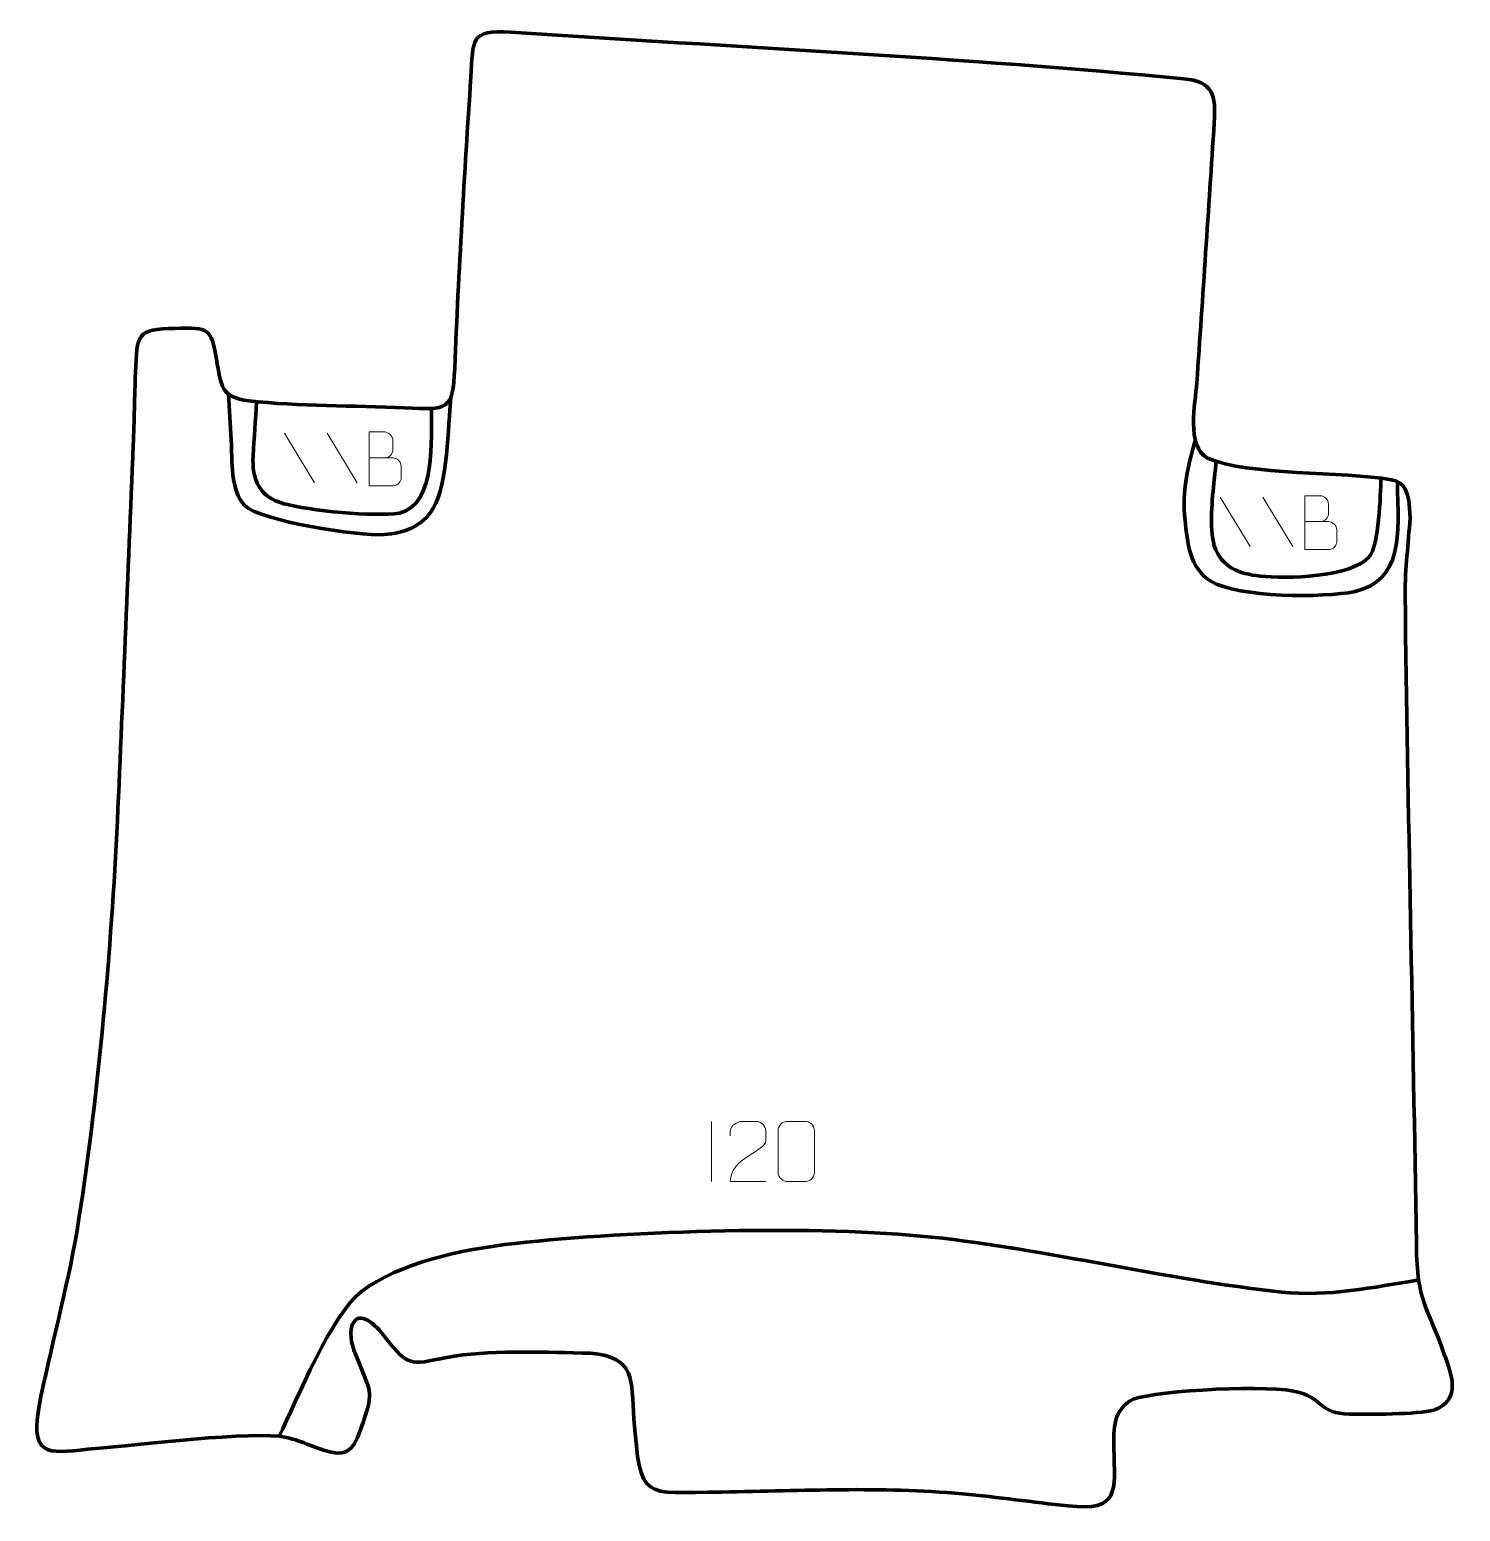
# Model space of a CAD drawing. Header units: millimetres. Extents: x 1024 to 1618, y 147 to 762.
import ezdxf

# ---------------------------------------------------------------- set-up
doc = ezdxf.new("R2010")
doc.units = ezdxf.units.MM
doc.header["$MEASUREMENT"] = 0
doc.layers.add('layer 1', color=7, linetype='Continuous')
doc.layers.add('layer 2', color=7, linetype='Continuous')

msp = doc.modelspace()

# ---------------------------------------------------------------- linework, layer by layer
at = {"layer": 'layer 1', "color": 142, "lineweight": 158}
for points, knots in [([(1199.1806, 609.7888), (1197.9748, 597.1708), (1197.8793, 573.8568), (1191.8456, 563.6238), (1191.8456, 563.6238), (1187.3097, 555.9309), (1179.7227, 553.1467), (1171.3767, 552.6339), (1171.3767, 552.6339), (1160.5893, 551.971), (1120.3905, 558.0879), (1113.5789, 564.7272), (1113.5789, 564.7272), (1107.6494, 570.5068), (1108.4351, 583.7518), (1107.9899, 591.8765), (1107.9899, 591.8765), (1107.6403, 598.2543), (1107.2724, 604.6312), (1106.9206, 611.0089)], [0, 0, 0, 0, 0.16666667, 0.16666667, 0.16666667, 0.16666667, 0.33333333, 0.33333333, 0.33333333, 0.33333333, 0.5, 0.5, 0.5, 0.5, 0.66666667, 0.66666667, 0.66666667, 0.66666667, 1, 1, 1, 1]), ([(1191.099, 605.0304), (1190.8782, 593.0754), (1193.1978, 565.0465), (1177.8448, 561.591), (1177.8448, 561.591), (1167.3519, 559.8213), (1140.23, 562.6641), (1129.841, 565.4653), (1129.841, 565.4653), (1119.6433, 568.215), (1116.5199, 575.3874), (1117.0654, 585.3074), (1117.0654, 585.3074), (1117.474, 592.7387), (1118.092, 600.3265), (1118.5351, 607.803)], [0, 0, 0, 0, 0.2, 0.2, 0.2, 0.2, 0.4, 0.4, 0.4, 0.4, 0.6, 0.6, 0.6, 0.6, 1, 1, 1, 1]), ([(1592.0104, 574.6872), (1592.6395, 551.8843), (1594.0538, 533.8329), (1574.496, 528.9992), (1574.496, 528.9992), (1561.2076, 526.3251), (1526.0668, 526.3887), (1514.5567, 533.352), (1514.5567, 533.352), (1505.7919, 538.6544), (1504.7916, 549.3384), (1503.8935, 558.6388), (1503.8935, 558.6388), (1502.6921, 571.0806), (1504.8555, 580.0476), (1508.1649, 591.8853)], [0, 0, 0, 0, 0.2, 0.2, 0.2, 0.2, 0.4, 0.4, 0.4, 0.4, 0.6, 0.6, 0.6, 0.6, 1, 1, 1, 1]), ([(1585.2719, 576.0744), (1584.8739, 568.8707), (1584.6481, 548.2619), (1580.1806, 543.263), (1580.1806, 543.263), (1572.7014, 534.8943), (1545.7704, 534.1999), (1535.0638, 535.4057), (1535.0638, 535.4057), (1526.2968, 536.3929), (1518.9929, 539.0051), (1516.0355, 547.9701), (1516.0355, 547.9701), (1513.9793, 555.7515), (1515.1205, 567.3804), (1516.0105, 575.4408), (1516.0105, 575.4408), (1516.2205, 577.3191), (1516.4279, 579.1891), (1516.6175, 581.0697), (1516.6175, 581.0697), (1516.6798, 581.7262), (1516.7424, 582.3826), (1516.8053, 583.039)], [0, 0, 0, 0, 0.14285714, 0.14285714, 0.14285714, 0.14285714, 0.28571429, 0.28571429, 0.28571429, 0.28571429, 0.42857143, 0.42857143, 0.42857143, 0.42857143, 0.57142857, 0.57142857, 0.57142857, 0.57142857, 0.71428571, 0.71428571, 0.71428571, 0.71428571, 1, 1, 1, 1]), ([(1127.9331, 178.3439), (1135.1279, 193.4768), (1149.7127, 229.0245), (1162.0692, 238.509), (1162.0692, 238.509), (1177.7797, 250.1621), (1202.5765, 255.8533), (1225.8397, 258.4289), (1225.8397, 258.4289), (1274.2321, 263.7864), (1352.285, 266.0265), (1398.5889, 261.0377), (1398.5889, 261.0377), (1447.6233, 255.7548), (1495.2855, 243.4706), (1543.9758, 238.172), (1543.9758, 238.172), (1563.278, 236.1963), (1581.9345, 240.1737), (1600.874, 243.2295)], [0, 0, 0, 0, 0.16666667, 0.16666667, 0.16666667, 0.16666667, 0.33333333, 0.33333333, 0.33333333, 0.33333333, 0.5, 0.5, 0.5, 0.5, 0.66666667, 0.66666667, 0.66666667, 0.66666667, 1, 1, 1, 1])]:
    msp.add_open_spline(points, degree=3, knots=knots, dxfattribs=at)
at = {"layer": 'layer 1', "color": 250, "lineweight": 9}
for points in [[(1130.1458, 594.6951), (1130.1458, 594.6951), (1142.5101, 574.1508), (1142.5101, 574.1508)], [(1147.8757, 594.6951), (1147.8757, 594.6951), (1160.24, 574.1508), (1160.24, 574.1508)], [(1518.4978, 568.2287), (1518.4978, 568.2287), (1530.8621, 547.6844), (1530.8621, 547.6844)], [(1536.2277, 568.2287), (1536.2277, 568.2287), (1548.592, 547.6844), (1548.592, 547.6844)], [(1307.3901, 309.0569), (1307.3901, 309.0569), (1307.3901, 284.0828), (1307.3901, 284.0828)]]:
    msp.add_open_spline(points, degree=3, dxfattribs=at)
for points, knots in [([(1165.2686, 584.4945), (1168.5276, 584.4949), (1171.787, 584.4949), (1175.0467, 584.4945), (1175.0467, 584.4945), (1176.816, 584.479), (1178.5389, 582.924), (1178.5389, 581.0882), (1178.5389, 581.0882), (1178.5386, 580.0774), (1178.5386, 577.3461), (1178.5389, 576.335), (1178.5389, 576.335), (1178.5548, 574.6709), (1177.1735, 572.8671), (1175.0941, 572.8823), (1175.0941, 572.8823), (1171.8341, 572.8826), (1168.5744, 572.8826), (1165.3151, 572.8823), (1165.3151, 572.8823), (1165.3151, 580.3327), (1165.3151, 587.7828), (1165.3151, 595.2326), (1165.3151, 595.2326), (1167.4412, 595.2326), (1169.5676, 595.2326), (1171.6941, 595.2326), (1171.6941, 595.2326), (1173.1996, 595.2484), (1175.0776, 593.5372), (1175.0935, 591.7795), (1175.0935, 591.7795), (1175.0931, 589.9289), (1175.0931, 589.7982), (1175.0935, 587.9473), (1175.0935, 587.9473), (1175.1089, 586.0967), (1173.448, 584.479), (1171.6476, 584.4945)], [0, 0, 0, 0, 0.09090909, 0.09090909, 0.09090909, 0.09090909, 0.18181818, 0.18181818, 0.18181818, 0.18181818, 0.27272727, 0.27272727, 0.27272727, 0.27272727, 0.36363636, 0.36363636, 0.36363636, 0.36363636, 0.45454545, 0.45454545, 0.45454545, 0.45454545, 0.54545455, 0.54545455, 0.54545455, 0.54545455, 0.63636364, 0.63636364, 0.63636364, 0.63636364, 0.72727273, 0.72727273, 0.72727273, 0.72727273, 0.81818182, 0.81818182, 0.81818182, 0.81818182, 1, 1, 1, 1]), ([(1553.6206, 558.0281), (1556.8796, 558.0285), (1560.139, 558.0285), (1563.3987, 558.0281), (1563.3987, 558.0281), (1565.168, 558.0126), (1566.8909, 556.4576), (1566.8909, 554.6218), (1566.8909, 554.6218), (1566.8906, 553.611), (1566.8906, 550.8797), (1566.8909, 549.8686), (1566.8909, 549.8686), (1566.9068, 548.2045), (1565.5255, 546.4007), (1563.4461, 546.4159), (1563.4461, 546.4159), (1560.1861, 546.4162), (1556.9264, 546.4162), (1553.6671, 546.4159), (1553.6671, 546.4159), (1553.6671, 553.8663), (1553.6671, 561.3164), (1553.6671, 568.7662), (1553.6671, 568.7662), (1555.7932, 568.7662), (1557.9196, 568.7662), (1560.0461, 568.7662), (1560.0461, 568.7662), (1561.5516, 568.782), (1563.4296, 567.0708), (1563.4455, 565.3131), (1563.4455, 565.3131), (1563.4451, 563.4625), (1563.4451, 563.3318), (1563.4455, 561.4809), (1563.4455, 561.4809), (1563.4609, 559.6303), (1561.8, 558.0126), (1559.9996, 558.0281)], [0, 0, 0, 0, 0.09090909, 0.09090909, 0.09090909, 0.09090909, 0.18181818, 0.18181818, 0.18181818, 0.18181818, 0.27272727, 0.27272727, 0.27272727, 0.27272727, 0.36363636, 0.36363636, 0.36363636, 0.36363636, 0.45454545, 0.45454545, 0.45454545, 0.45454545, 0.54545455, 0.54545455, 0.54545455, 0.54545455, 0.63636364, 0.63636364, 0.63636364, 0.63636364, 0.72727273, 0.72727273, 0.72727273, 0.72727273, 0.81818182, 0.81818182, 0.81818182, 0.81818182, 1, 1, 1, 1]), ([(1329.8988, 284.0828), (1324.9844, 284.0831), (1320.07, 284.0831), (1315.1559, 284.0828), (1315.1559, 284.0828), (1315.1559, 294.0151), (1329.8069, 296.6563), (1329.8988, 300.9666), (1329.8988, 300.9666), (1329.8985, 302.3907), (1329.8985, 303.8144), (1329.8988, 305.2377), (1329.8988, 305.2377), (1329.8819, 307.3148), (1327.7591, 309.0396), (1326.0881, 309.0569), (1326.0881, 309.0569), (1324.0149, 309.0565), (1321.942, 309.0565), (1319.8696, 309.0569), (1319.8696, 309.0569), (1318.0475, 309.0734), (1315.2228, 307.2813), (1315.1559, 305.1877), (1315.1559, 305.1877), (1315.1559, 305.1877), (1315.1559, 303.1329), (1315.1559, 303.1329)], [0, 0, 0, 0, 0.125, 0.125, 0.125, 0.125, 0.25, 0.25, 0.25, 0.25, 0.375, 0.375, 0.375, 0.375, 0.5, 0.5, 0.5, 0.5, 0.625, 0.625, 0.625, 0.625, 0.75, 0.75, 0.75, 0.75, 1, 1, 1, 1]), ([(1338.9467, 309.0692), (1341.3128, 309.0692), (1343.6793, 309.0692), (1346.0458, 309.0692), (1346.0458, 309.0692), (1348.0263, 309.1048), (1350.0523, 307.6105), (1350.0794, 305.1684), (1350.0794, 305.1684), (1350.079, 299.411), (1350.079, 293.6532), (1350.0794, 287.895), (1350.0794, 287.895), (1349.9373, 285.5674), (1348.2309, 284.0851), (1346.0458, 284.0743), (1346.0458, 284.0743), (1343.6734, 284.0747), (1341.301, 284.0747), (1338.929, 284.0743), (1338.929, 284.0743), (1336.9705, 283.9687), (1334.9641, 285.8566), (1334.9755, 287.8776), (1334.9755, 287.8776), (1334.9759, 293.6582), (1334.9759, 299.4385), (1334.9755, 305.2183), (1334.9755, 305.2183), (1334.9798, 307.3603), (1336.7569, 309.0828), (1338.9467, 309.0692)], [0, 0, 0, 0, 0.11111111, 0.11111111, 0.11111111, 0.11111111, 0.22222222, 0.22222222, 0.22222222, 0.22222222, 0.33333333, 0.33333333, 0.33333333, 0.33333333, 0.44444444, 0.44444444, 0.44444444, 0.44444444, 0.55555556, 0.55555556, 0.55555556, 0.55555556, 0.66666667, 0.66666667, 0.66666667, 0.66666667, 0.77777778, 0.77777778, 0.77777778, 0.77777778, 1, 1, 1, 1])]:
    msp.add_open_spline(points, degree=3, knots=knots, dxfattribs=at)
at = {"layer": 'layer 2', "color": 242, "lineweight": 158}
msp.add_open_spline([(1609.0675, 190.0185), (1618.1685, 194.8902), (1614.5032, 203.6876), (1611.5147, 212.3515), (1611.5147, 212.3515), (1604.1744, 233.6321), (1600.2981, 233.0063), (1599.9137, 258.0923), (1599.9137, 258.0923), (1598.5305, 347.905), (1596.4094, 437.7928), (1595.2256, 527.5817), (1595.2256, 527.5817), (1595.154, 539.0045), (1596.6511, 548.4991), (1597.2713, 559.5913), (1597.2713, 559.5913), (1597.1122, 571.2514), (1594.8142, 574.4748), (1589.4844, 575.4315), (1589.4844, 575.4315), (1569.4427, 579.029), (1530.0923, 576.9385), (1513.2037, 584.3857), (1513.2037, 584.3857), (1504.3167, 589.264), (1508.1709, 607.1787), (1508.7633, 615.6034), (1508.7633, 615.6034), (1511.288, 651.5875), (1513.6391, 687.641), (1515.9948, 723.6396), (1515.9948, 723.6396), (1516.7321, 734.9068), (1515.5949, 740.7183), (1503.3222, 741.8859), (1503.3222, 741.8859), (1411.5042, 750.6215), (1316.1663, 755.1123), (1223.918, 761.1365), (1223.918, 761.1365), (1206.9467, 762.2448), (1208.5128, 758.1493), (1207.4681, 742.544), (1207.4681, 742.544), (1204.789, 702.212), (1202.3966, 662.1762), (1200.745, 621.7815), (1200.745, 621.7815), (1200.0176, 603.9899), (1197.9351, 604.427), (1179.9488, 605.3134), (1179.9488, 605.3134), (1158.881, 606.1405), (1136.1069, 605.9279), (1115.3103, 608.1232), (1115.3103, 608.1232), (1103.6975, 609.799), (1103.8538, 614.2398), (1101.8569, 625.4145), (1101.8569, 625.4145), (1099.5024, 638.5901), (1099.0201, 638.4519), (1084.5391, 638.2315), (1084.5391, 638.2315), (1068.7452, 637.9911), (1068.8719, 635.8458), (1068.258, 620.0462), (1068.258, 620.0462), (1067.8665, 609.9728), (1067.7597, 599.8766), (1067.3574, 589.7604), (1067.3574, 589.7604), (1065.0504, 536.1072), (1062.947, 482.424), (1060.5497, 428.7793), (1060.5497, 428.7793), (1057.6372, 374.5998), (1052.6079, 317.3748), (1044.0076, 263.8294), (1044.0076, 263.8294), (1039.8008, 238.7868), (1032.852, 214.8915), (1028.1272, 190.2068), (1028.1272, 190.2068), (1024.3217, 168.0082), (1033.7916, 171.8222), (1051.6, 173.2197), (1051.6, 173.2197), (1068.2543, 174.587), (1117.603, 180.793), (1130.8768, 177.8996), (1130.8768, 177.8996), (1137.6393, 176.252), (1143.7224, 173.0659), (1149.575, 171.7141), (1149.575, 171.7141), (1158.4115, 169.6732), (1160.0694, 176.9127), (1162.7019, 184.0874), (1162.7019, 184.0874), (1167.4819, 197.1153), (1165.3869, 197.6816), (1160.2474, 210.7389), (1160.2474, 210.7389), (1158.4377, 215.3364), (1156.6856, 219.7683), (1158.241, 224.6425), (1158.241, 224.6425), (1161.2151, 231.5875), (1168.6309, 223.672), (1171.0456, 220.4761), (1171.0456, 220.4761), (1182.5974, 205.4722), (1182.7586, 208.5736), (1200.6241, 211.6761), (1200.6241, 211.6761), (1218.8598, 214.2025), (1238.6365, 213.1467), (1257.0913, 212.8593), (1257.0913, 212.8593), (1276.1367, 211.0745), (1273.8739, 201.9728), (1275.1705, 185.4893), (1275.1705, 185.4893), (1277.8577, 151.3259), (1278.453, 154.8781), (1311.5981, 155.2151), (1311.5981, 155.2151), (1346.0675, 155.6751), (1376.8388, 157.5498), (1411.5349, 154.4422), (1411.5349, 154.4422), (1426.3371, 153.095), (1440.7036, 151.0067), (1455.3695, 149.4512), (1455.3695, 149.4512), (1476.7364, 147.185), (1474.7494, 155.2789), (1474.3479, 173.3429), (1474.3479, 173.3429), (1474.1646, 181.5903), (1474.1304, 189.5805), (1482.3349, 193.6914), (1482.3349, 193.6914), (1492.8057, 197.5649), (1540.6053, 199.9229), (1551.3904, 196.5884), (1551.3904, 196.5884), (1561.7398, 193.3887), (1559.4927, 187.8855), (1572.0921, 187.5641), (1572.0921, 187.5641), (1579.2754, 187.3808), (1600.8468, 187.4272), (1607.1217, 189.2418), (1607.1217, 189.2418), (1607.1217, 189.2418), (1607.7251, 189.4163), (1607.7251, 189.4163), (1607.7251, 189.4163), (1608.2006, 189.5945), (1608.6489, 189.7945), (1609.0675, 190.0185)], degree=3, knots=[0, 0, 0, 0, 0.02380952, 0.02380952, 0.02380952, 0.02380952, 0.04761905, 0.04761905, 0.04761905, 0.04761905, 0.07142857, 0.07142857, 0.07142857, 0.07142857, 0.0952381, 0.0952381, 0.0952381, 0.0952381, 0.11904762, 0.11904762, 0.11904762, 0.11904762, 0.14285714, 0.14285714, 0.14285714, 0.14285714, 0.16666667, 0.16666667, 0.16666667, 0.16666667, 0.19047619, 0.19047619, 0.19047619, 0.19047619, 0.21428571, 0.21428571, 0.21428571, 0.21428571, 0.23809524, 0.23809524, 0.23809524, 0.23809524, 0.26190476, 0.26190476, 0.26190476, 0.26190476, 0.28571429, 0.28571429, 0.28571429, 0.28571429, 0.30952381, 0.30952381, 0.30952381, 0.30952381, 0.33333333, 0.33333333, 0.33333333, 0.33333333, 0.35714286, 0.35714286, 0.35714286, 0.35714286, 0.38095238, 0.38095238, 0.38095238, 0.38095238, 0.4047619, 0.4047619, 0.4047619, 0.4047619, 0.42857143, 0.42857143, 0.42857143, 0.42857143, 0.45238095, 0.45238095, 0.45238095, 0.45238095, 0.47619048, 0.47619048, 0.47619048, 0.47619048, 0.5, 0.5, 0.5, 0.5, 0.52380952, 0.52380952, 0.52380952, 0.52380952, 0.54761905, 0.54761905, 0.54761905, 0.54761905, 0.57142857, 0.57142857, 0.57142857, 0.57142857, 0.5952381, 0.5952381, 0.5952381, 0.5952381, 0.61904762, 0.61904762, 0.61904762, 0.61904762, 0.64285714, 0.64285714, 0.64285714, 0.64285714, 0.66666667, 0.66666667, 0.66666667, 0.66666667, 0.69047619, 0.69047619, 0.69047619, 0.69047619, 0.71428571, 0.71428571, 0.71428571, 0.71428571, 0.73809524, 0.73809524, 0.73809524, 0.73809524, 0.76190476, 0.76190476, 0.76190476, 0.76190476, 0.78571429, 0.78571429, 0.78571429, 0.78571429, 0.80952381, 0.80952381, 0.80952381, 0.80952381, 0.83333333, 0.83333333, 0.83333333, 0.83333333, 0.85714286, 0.85714286, 0.85714286, 0.85714286, 0.88095238, 0.88095238, 0.88095238, 0.88095238, 0.9047619, 0.9047619, 0.9047619, 0.9047619, 0.92857143, 0.92857143, 0.92857143, 0.92857143, 0.95238095, 0.95238095, 0.95238095, 0.95238095, 1, 1, 1, 1], dxfattribs=at)

doc.saveas('drawing.dxf')
